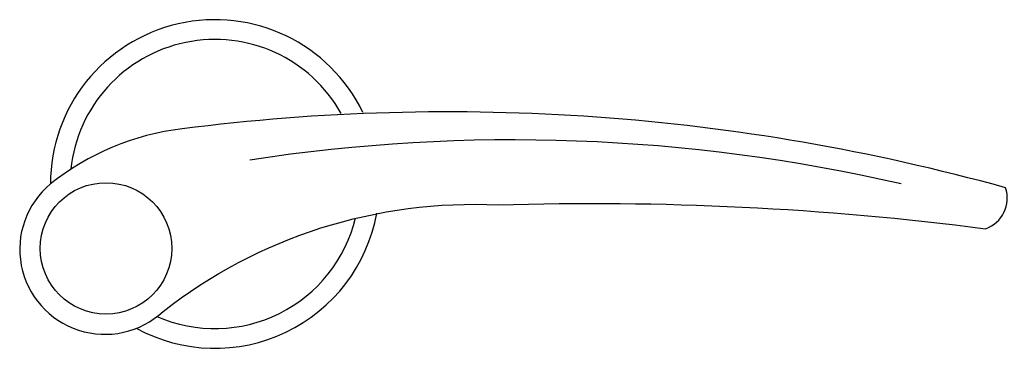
# Model space of a CAD drawing. Header units: metres. Extents: x 1170 to 1396, y 1827 to 1902.
import ezdxf

# ---------------------------------------------------------------- set-up
doc = ezdxf.new("R2010")
doc.units = ezdxf.units.M
doc.layers.add('3', color=3, linetype='Continuous')
doc.layers.add('7', color=7, linetype='Continuous')

msp = doc.modelspace()

# ---------------------------------------------------------------- linework, layer by layer
at = {"layer": '3'}
for centre, radius, start, end in [((1214.97, 1864.11), 33, 29.16, 174.15), ((1283.03, 1480.96), 393.22, 77.01, 98.79), ((1214.97, 1864.11), 33, 246.41, 346.53)]:
    msp.add_arc(centre, radius, start, end, dxfattribs=at)
at = {"layer": '7'}
msp.add_lwpolyline([(1279.55, 1859.35, -0.04), (1390.67, 1853.9, 0.41), (1395.26, 1863.25, 0.1), (1207.51, 1876.7, 0.14), (1177.47, 1864.12, 1.03), (1203.14, 1835.03, -0.18)], format="xyb", close=True, dxfattribs=at)
msp.add_circle((1190.13, 1849.41), 15, dxfattribs=at)
for start, end in [(25.81, 179.98), (241.43, 349.79)]:
    msp.add_arc((1214.97, 1864.11), 37.5, start, end, dxfattribs=at)

doc.saveas('drawing.dxf')
